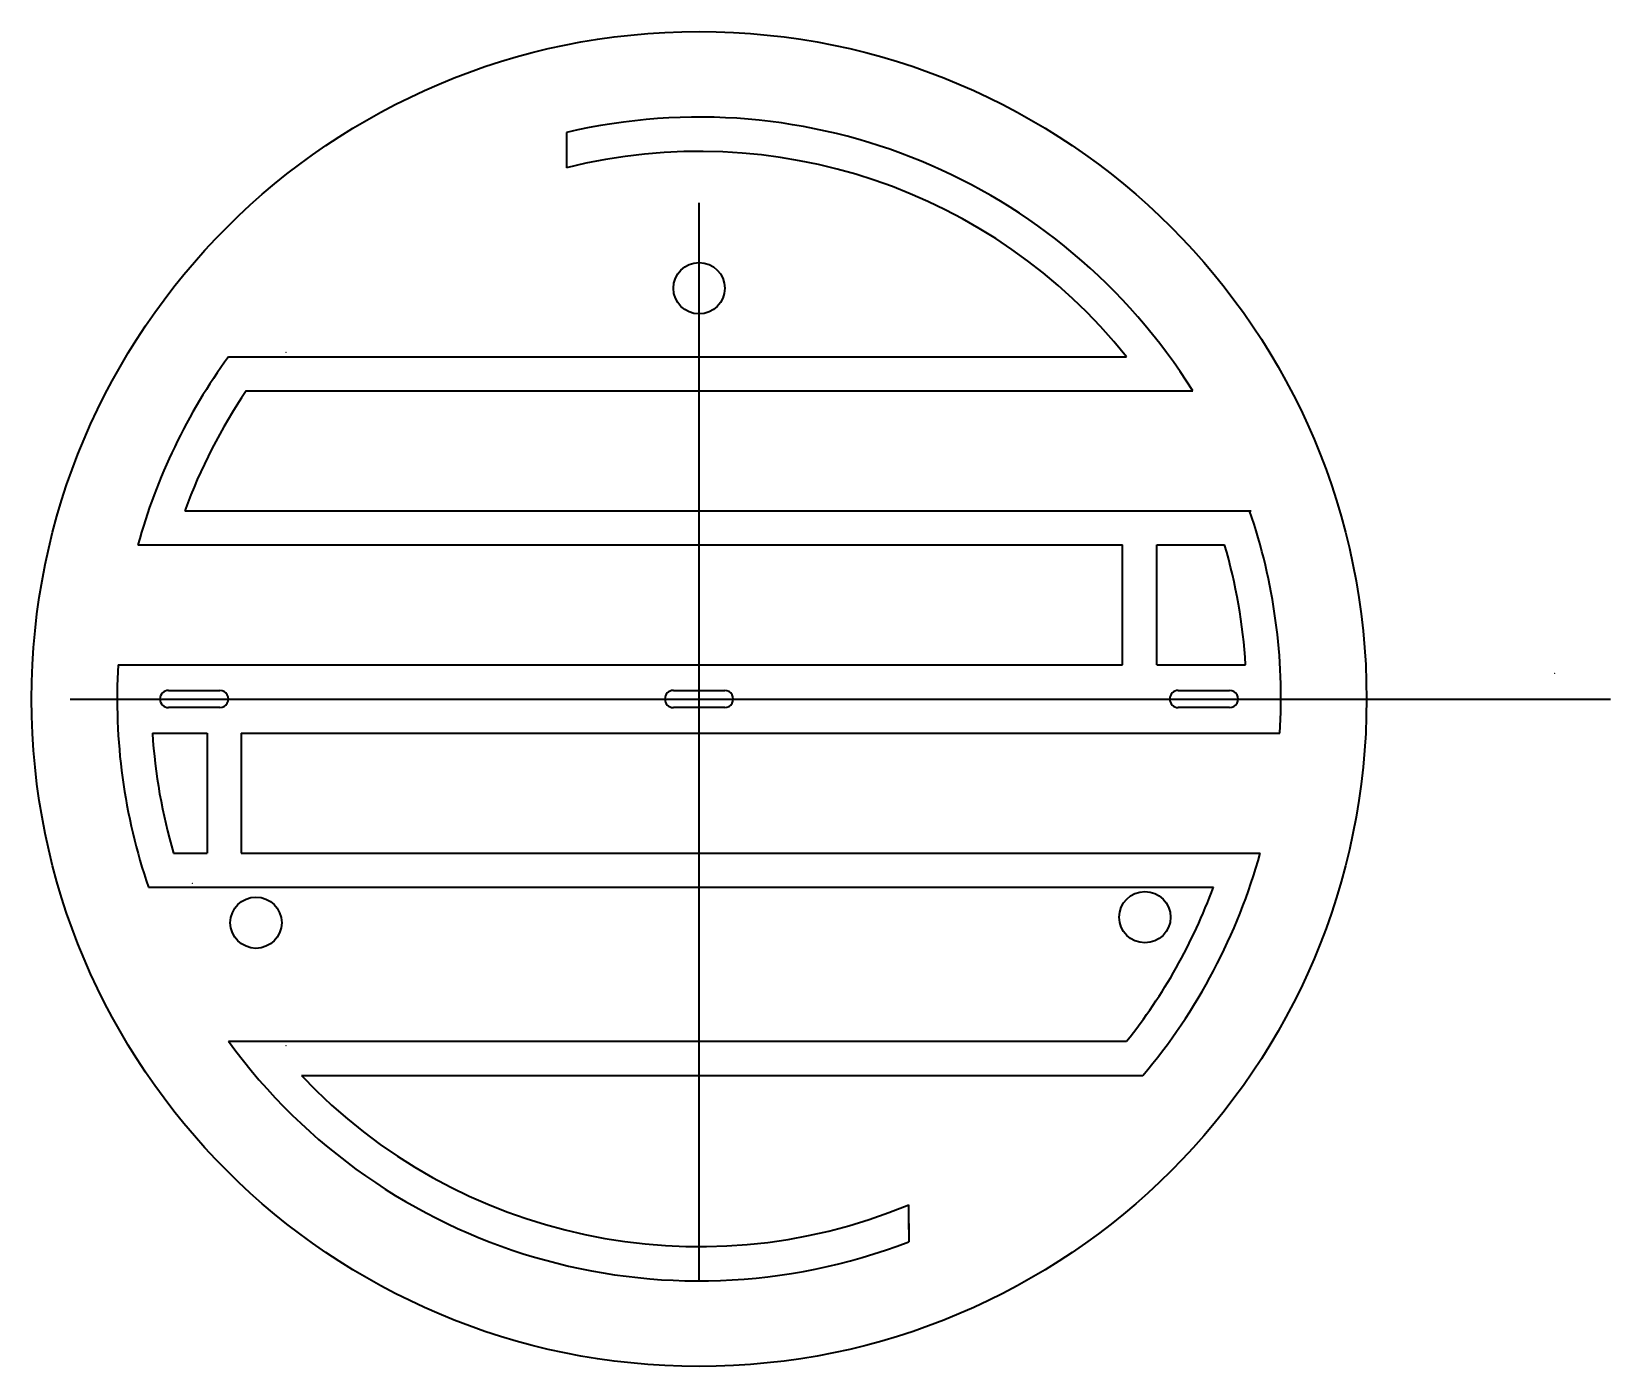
# Model space of a CAD drawing. Extents: x 67.2 to 159.5, y 42 to 120.
import ezdxf

# ---------------------------------------------------------------- set-up
doc = ezdxf.new("R2010")
doc.units = 0

msp = doc.modelspace()

# ---------------------------------------------------------------- linework, layer by layer
at = {"color": 7, "lineweight": 35, "ltscale": 0.025697}
msp.add_line((98.5, 114.10495), (98.5, 113.077057), dxfattribs=at)
at = {"color": 7, "lineweight": 35, "ltscale": 0.05144}
msp.add_line((98.5, 114.10495), (98.5, 112.04734), dxfattribs=at)
at = {"color": 7, "lineweight": 35}
for p, q in [((106.25, 47), (106.25, 110)), ((78.754547, 101), (131.229996, 101)), ((79.792488, 99), (135.094406, 99)), ((76.200043, 92), (138.5, 92)), ((73.462807, 90), (131, 90)), ((72.308876, 83), (131, 83)), ((69.5, 81), (159.5, 81)), ((79.5, 79), (140.191132, 79)), ((79.5, 72), (139.037186, 72)), ((74.078583, 70), (136.299957, 70)), ((78.754547, 61), (131.229996, 61)), ((83.0121, 59), (132.172958, 59))]:
    msp.add_line(p, q, dxfattribs=at)
at = {"color": 7, "lineweight": 35, "ltscale": 0.175}
for p, q in [((131, 83), (131, 90)), ((133, 83), (133, 90)), ((77.5, 79), (77.5, 72)), ((79.5, 79), (79.5, 72))]:
    msp.add_line(p, q, dxfattribs=at)
at = {"color": 7, "lineweight": 35, "ltscale": 0.098957}
msp.add_line((133, 90), (136.958298, 90), dxfattribs=at)
at = {"color": 7, "lineweight": 35, "ltscale": 0.129686}
msp.add_line((133, 83), (138.187439, 83), dxfattribs=at)
at = {"color": 7, "lineweight": 35, "ltscale": 0.075}
for p, q in [((75.25, 81.5), (78.25, 81.5)), ((104.75, 81.5), (107.75, 81.5)), ((134.25, 81.5), (137.25, 81.5)), ((78.25, 80.5), (75.25, 80.5)), ((107.75, 80.5), (104.75, 80.5)), ((137.25, 80.5), (134.25, 80.5))]:
    msp.add_line(p, q, dxfattribs=at)
at = {"color": 7, "lineweight": 35, "ltscale": 0.079686}
msp.add_line((74.312561, 79), (77.5, 79), dxfattribs=at)
at = {"color": 7, "lineweight": 35, "ltscale": 0.048958}
msp.add_line((75.541695, 72), (77.5, 72), dxfattribs=at)
at = {"color": 7, "lineweight": 35, "ltscale": 0.035939}
msp.add_line((118.5, 50), (118.5, 51.437565), dxfattribs=at)
at = {"color": 7, "lineweight": 35, "ltscale": 0.026861}
msp.add_line((118.5, 50.357914), (118.5, 49.283482), dxfattribs=at)
at = {"color": 7, "lineweight": 35}
for centre, radius in [((106.25, 81), 39), ((106.25, 105), 1.5), ((80.36245, 67.929626), 1.5), ((132.297195, 68.250748), 1.5)]:
    msp.add_circle(centre, radius, dxfattribs=at)
for centre, radius, start, end in [((106.25, 81), 34, 31.965719, 103.175888), ((106.25, 81), 32, 38.682189, 104.015687), ((106.25, 81), 34, 143.968121, 164.650521), ((106.25, 81), 32, 145.77114, 159.894496), ((106.25, 81), 34, 356.6277, 18.876502), ((106.25, 81), 32, 3.583322, 16.334823), ((106.25, 81), 34, 176.627708, 198.876507), ((75.25, 81), 0.5, 90.000003, 269.999997), ((78.25, 81), 0.5, 269.999997, 90.000003), ((104.75, 81), 0.5, 90.000003, 269.999997), ((107.75, 81), 0.5, 269.999997, 90.000003), ((134.25, 81), 0.5, 90.000003, 269.999997), ((137.25, 81), 0.5, 269.999997, 90.000003), ((106.25, 81), 32, 183.583331, 196.33483), ((106.25, 81), 34, 319.679792, 344.650526), ((106.25, 81), 32, 321.317808, 339.894501), ((106.25, 81), 34, 216.031879, 291.118259), ((106.25, 81), 32, 223.43254, 292.508018)]:
    msp.add_arc(centre, radius, start, end, dxfattribs=at)
at = {"color": 7, "lineweight": 5}
for p in [(82.119598, 101.247803), (156.25, 82.5), (74.75, 81), (78.75, 81), (133.75, 81), (137.75, 81), (76.649689, 70.226379), (82.119598, 60.752197)]:
    msp.add_point(p, dxfattribs=at)

doc.saveas('drawing.dxf')
